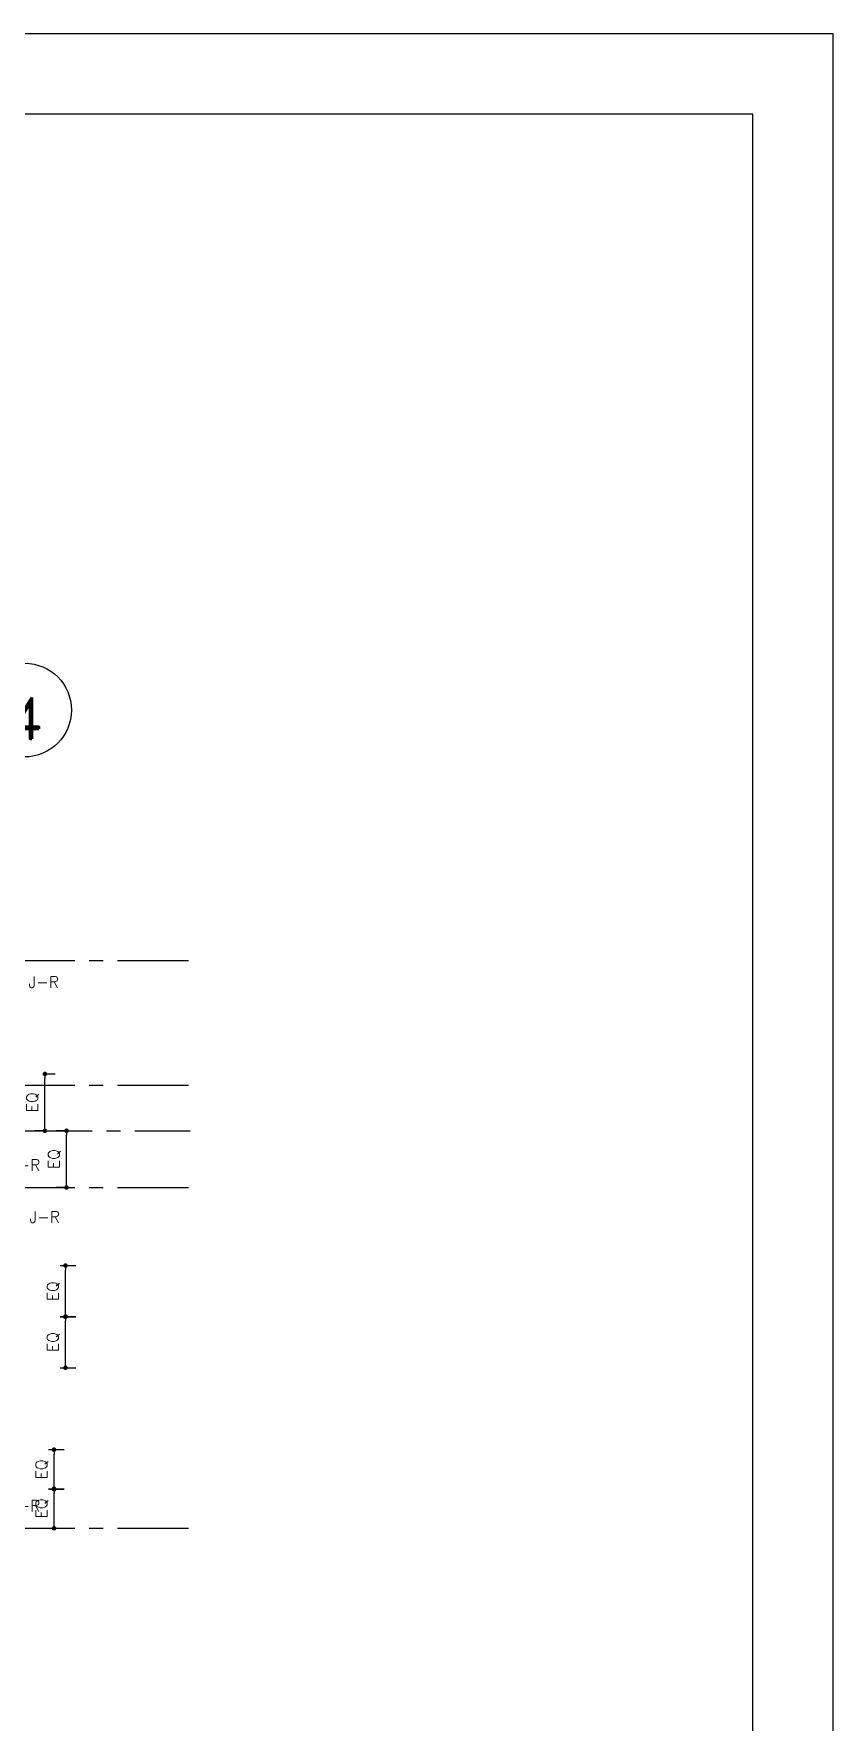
# Model space of a CAD drawing. Header units: inches. Extents: x 1387 to 2676, y -3554 to -2136.
# Drawn here: x 2649.78 to 2663.86, y -2581.77 to -2552.04 of the extents above; entities that cross this region are included whole.
import ezdxf
from ezdxf.enums import TextEntityAlignment as Align

# ---------------------------------------------------------------- set-up
doc = ezdxf.new("R2010")
doc.units = ezdxf.units.IN
doc.header["$MEASUREMENT"] = 0
for name, pattern in [('CENTER', [2, 1.25, -0.25, 0.25, -0.25]), ('DASHDOTX2', [2, 1, -0.5, 0, -0.5]), ('HIDDEN', [0.375, 0.25, -0.125])]:
    doc.linetypes.add(name, pattern=pattern)
for name, color, linetype in [('1', 1, 'Continuous'), ('3', 3, 'HIDDEN'), ('Ax', 1, 'DASHDOTX2'), ('AXE', 1, 'CENTER'), ('DIM', 8, 'Continuous'), ('lateral brace', 5, 'Continuous'), ('Layer4', 118, 'Continuous'), ('MEMBER TEXT', 7, 'Continuous'), ('Pich', 2, 'Continuous')]:
    doc.layers.add(name, color=color, linetype=linetype)
doc.styles.add('ROMAND', font='ROMAND.shx')
doc.styles.add('ROMANS', font='ROMANS')
doc.styles.add('ROMANT', font='romant')
doc.dimstyles.new('Copy of 1-100', dxfattribs={"dimtxt": 0.2, "dimasz": 0.08, "dimexe": 0.18, "dimexo": 0.0625, "dimgap": 0.09, "dimtad": 1, "dimdec": 0, "dimlfac": 1000, "dimdsep": 46, "dimtxsty": 'ROMANT', "dimblk": 'DOT', "dimcen": 0.09, "dimclrd": 1, "dimclre": 1, "dimclrt": 3, "dimadec": 0, "dimazin": 0, "dimtfac": 1, "dimtdec": 0, "dimtix": 1, "dimtofl": 0, "dimtmove": 2, "dimatfit": 3, "dimldrblk": 'DOT', "dimfxl": 1, "dimtolj": 1, "dimarcsym": 0})

# ---------------------------------------------------------------- blocks, each defined once
blk = doc.blocks.new('DOT')
at = {"layer": 'DIM', "color": 0, "linetype": 'ByBlock'}
blk.add_line((-0.5, 0), (-1, 0), dxfattribs=at)
at = {"layer": 'DIM', "color": 0, "linetype": 'ByBlock', "const_width": 0.5}
blk.add_lwpolyline([(-0.25, 0, 1), (0.25, 0, 1)], format="xyb", close=True, dxfattribs=at)
blk = doc.blocks.new('*D2356')
at = {"layer": 'Defpoints', "color": 0, "transparency": 16777216}
for p in [(2650.353, -2571.358), (2650.373, -2571.358), (2650.376, -2572.358)]:
    blk.add_point(p, dxfattribs=at)
at = {"layer": 'Pich', "color": 1, "lineweight": -2, "transparency": 16777216}
for p, q in [((2650.311, -2571.358), (2650.173, -2571.358)), ((2650.353, -2572.278), (2650.353, -2571.438)), ((2650.313, -2572.358), (2650.173, -2572.358))]:
    blk.add_line(p, q, dxfattribs=at)
at = {"layer": 'Pich', "color": 1, "lineweight": -2, "transparency": 16777216, "xscale": 0.08, "yscale": 0.08, "zscale": 0.08}
for p, rotation in [((2650.353, -2571.358), 90), ((2650.353, -2572.358), 270)]:
    blk.add_blockref('DOT', p, dxfattribs=dict(at, rotation=rotation))
at = {"layer": 'Pich', "color": 3, "transparency": 16777216, "insert": (2650.139, -2571.858), "char_height": 0.2, "attachment_point": 5, "rotation": 90, "style": 'ROMANT'}
blk.add_mtext('\\A1;EQ', dxfattribs=at)
blk = doc.blocks.new('_Dot')
at = {"layer": 'DIM', "color": 0, "lineweight": -2}
blk.add_line((-0.5, 0), (-1, 0), dxfattribs=at)
at = {"layer": 'DIM', "color": 0, "const_width": 0.5}
blk.add_lwpolyline([(-0.25, 0, 1), (0.25, 0, 1)], format="xyb", close=True, dxfattribs=at)
blk = doc.blocks.new('*D2357')
at = {"layer": 'Defpoints', "color": 0, "transparency": 16777216}
for p in [(2649.88, -2570.358), (2649.972, -2570.358), (2649.992, -2571.358)]:
    blk.add_point(p, dxfattribs=at)
at = {"layer": 'Pich', "color": 1, "lineweight": -2, "transparency": 16777216}
for p, q in [((2649.942, -2570.358), (2650.152, -2570.358)), ((2649.972, -2571.278), (2649.972, -2570.438)), ((2649.93, -2571.358), (2649.792, -2571.358))]:
    blk.add_line(p, q, dxfattribs=at)
at = {"layer": 'Pich', "color": 1, "lineweight": -2, "transparency": 16777216, "xscale": 0.08, "yscale": 0.08, "zscale": 0.08}
for p, rotation in [((2649.972, -2570.358), 90), ((2649.972, -2571.358), 270)]:
    blk.add_blockref('DOT', p, dxfattribs=dict(at, rotation=rotation))
at = {"layer": 'Pich', "color": 3, "transparency": 16777216, "insert": (2649.758, -2570.858), "char_height": 0.2, "attachment_point": 5, "rotation": 90, "style": 'ROMANT'}
blk.add_mtext('\\A1;EQ', dxfattribs=at)
blk = doc.blocks.new('*D2607')
at = {"color": 1, "lineweight": -2, "transparency": 16777216}
for p, q in [((2650.24, -2573.732), (2650.514, -2573.732)), ((2650.334, -2574.557), (2650.334, -2573.812)), ((2650.24, -2574.637), (2650.514, -2574.637))]:
    blk.add_line(p, q, dxfattribs=at)
at = {"layer": 'Defpoints', "color": 0, "transparency": 16777216}
for p in [(2650.178, -2573.732), (2650.334, -2573.732), (2650.178, -2574.637)]:
    blk.add_point(p, dxfattribs=at)
at = {"color": 1, "lineweight": -2, "transparency": 16777216, "xscale": 0.08, "yscale": 0.08, "zscale": 0.08}
for p, rotation in [((2650.334, -2573.732), 90), ((2650.334, -2574.637), 270)]:
    blk.add_blockref('DOT', p, dxfattribs=dict(at, rotation=rotation))
at = {"color": 3, "transparency": 16777216, "insert": (2650.12, -2574.185), "char_height": 0.2, "attachment_point": 5, "rotation": 90, "style": 'ROMANT'}
blk.add_mtext('\\A1;EQ', dxfattribs=at)
blk = doc.blocks.new('*D2606')
at = {"color": 1, "lineweight": -2, "transparency": 16777216}
for p, q in [((2650.24, -2574.628), (2650.514, -2574.628)), ((2650.334, -2575.452), (2650.334, -2574.708)), ((2650.24, -2575.532), (2650.514, -2575.532))]:
    blk.add_line(p, q, dxfattribs=at)
at = {"layer": 'Defpoints', "color": 0, "transparency": 16777216}
for p in [(2650.178, -2574.628), (2650.334, -2574.628), (2650.178, -2575.532)]:
    blk.add_point(p, dxfattribs=at)
at = {"color": 1, "lineweight": -2, "transparency": 16777216, "xscale": 0.08, "yscale": 0.08, "zscale": 0.08}
for p, rotation in [((2650.334, -2574.628), 90), ((2650.334, -2575.532), 270)]:
    blk.add_blockref('DOT', p, dxfattribs=dict(at, rotation=rotation))
at = {"color": 3, "transparency": 16777216, "insert": (2650.12, -2575.08), "char_height": 0.2, "attachment_point": 5, "rotation": 90, "style": 'ROMANT'}
blk.add_mtext('\\A1;EQ', dxfattribs=at)
blk = doc.blocks.new('*D2611')
at = {"color": 1, "lineweight": -2, "transparency": 16777216}
for p, q in [((2650.038, -2576.974), (2650.313, -2576.974)), ((2650.133, -2577.59), (2650.133, -2577.054)), ((2650.038, -2577.67), (2650.313, -2577.67))]:
    blk.add_line(p, q, dxfattribs=at)
at = {"layer": 'Defpoints', "color": 0, "transparency": 16777216}
for p in [(2649.976, -2576.974), (2650.133, -2576.974), (2649.976, -2577.67)]:
    blk.add_point(p, dxfattribs=at)
at = {"color": 1, "lineweight": -2, "transparency": 16777216, "xscale": 0.08, "yscale": 0.08, "zscale": 0.08}
for p, rotation in [((2650.133, -2576.974), 90), ((2650.133, -2577.67), 270)]:
    blk.add_blockref('DOT', p, dxfattribs=dict(at, rotation=rotation))
at = {"color": 3, "transparency": 16777216, "insert": (2649.919, -2577.322), "char_height": 0.2, "attachment_point": 5, "rotation": 90, "style": 'ROMANT'}
blk.add_mtext('\\A1;EQ', dxfattribs=at)
blk = doc.blocks.new('*D2610')
at = {"color": 1, "lineweight": -2, "transparency": 16777216}
for p, q in [((2650.038, -2577.661), (2650.313, -2577.661)), ((2650.133, -2578.278), (2650.133, -2577.741)), ((2650.038, -2578.358), (2650.313, -2578.358))]:
    blk.add_line(p, q, dxfattribs=at)
at = {"layer": 'Defpoints', "color": 0, "transparency": 16777216}
for p in [(2649.976, -2577.661), (2650.133, -2577.661), (2649.976, -2578.358)]:
    blk.add_point(p, dxfattribs=at)
at = {"color": 1, "lineweight": -2, "transparency": 16777216, "xscale": 0.08, "yscale": 0.08, "zscale": 0.08}
for p, rotation in [((2650.133, -2577.661), 90), ((2650.133, -2578.358), 270)]:
    blk.add_blockref('DOT', p, dxfattribs=dict(at, rotation=rotation))
at = {"color": 3, "transparency": 16777216, "insert": (2649.919, -2578.01), "char_height": 0.2, "attachment_point": 5, "rotation": 90, "style": 'ROMANT'}
blk.add_mtext('\\A1;EQ', dxfattribs=at)

msp = doc.modelspace()

# ---------------------------------------------------------------- linework, layer by layer
at = {"layer": '1'}
msp.add_lwpolyline([(2581.17125691, -2610.09014092), (2662.43960708, -2610.09014092), (2662.43960708, -2553.45714429), (2581.17125691, -2553.45714429)], close=True, dxfattribs=at)
at = {"layer": 'Ax', "linetype": 'Continuous', "ltscale": 0.5}
msp.add_circle((2649.61366529, -2563.95078089), 0.825, dxfattribs=at)
at = {"layer": 'AXE'}
for p, q in [((2629.2494451, -2568.3584064), (2652.52715755, -2568.3584064)), ((2629.2494451, -2570.55828668), (2652.52715755, -2570.55834533)), ((2627.55438706, -2571.35828668), (2652.52715755, -2571.35834533)), ((2629.2494451, -2572.35828668), (2652.52715755, -2572.35834533)), ((2629.2494451, -2578.35828668), (2652.52715755, -2578.35834533))]:
    msp.add_line(p, q, dxfattribs=at)
at = {"layer": 'DIM'}
msp.add_lwpolyline([(2579.755432, -2611.50596583), (2663.855432, -2611.50596583), (2663.855432, -2552.04131937), (2579.755432, -2552.04131937)], close=True, dxfattribs=at)
at = {"layer": 'lateral brace'}
msp.add_lwpolyline([(2579.755432, -2611.50596583), (2663.855432, -2611.50596583), (2663.855432, -2552.04131937), (2579.755432, -2552.04131937)], close=True, dxfattribs=at)
at = {"layer": 'Layer4'}
msp.add_lwpolyline([(2663.855432, -2552.04131937), (2579.755432, -2552.04131937), (2579.755432, -2611.50596583), (2663.855432, -2611.50596583)], close=True, dxfattribs=at)

# ---------------------------------------------------------------- texts
at = {"layer": '3', "color": 3, "style": 'ROMAND'}
msp.add_text('4', height=0.7299072, dxfattribs=at).set_placement((2649.61604093, -2564.09118364, 0.00000001), align=Align.MIDDLE_CENTER)
at = {"layer": 'MEMBER TEXT', "color": 3, "ltscale": 2, "style": 'ROMANS'}
for p in [(2649.95067331, -2568.74059097), (2649.62135043, -2571.96248546), (2649.96846843, -2572.87727572), (2649.62137888, -2577.96248546)]:
    msp.add_text('J-R', height=0.2, dxfattribs=at).set_placement(p, align=Align.MIDDLE)

# ---------------------------------------------------------------- dimensions: what is measured, and where the dimension line sits
for base, p1, p2, picture, middle in [((2650.33416874, -2573.7323252), (2650.17755475, -2574.63677254), (2650.17755702, -2573.7323252), '*D2607', (2650.12035921, -2574.18454887)), ((2650.33416648, -2574.62787885), (2650.17755249, -2575.53232619), (2650.17755477, -2574.62787885), '*D2606', (2650.12035696, -2575.08010252)), ((2650.1325848, -2576.97351124), (2649.97597081, -2577.67032012), (2649.97597309, -2576.97351124), '*D2611', (2649.91877528, -2577.32191568)), ((2650.13258255, -2577.66142643), (2649.97596908, -2578.35832928), (2649.97597083, -2577.66142643), '*D2610', (2649.91877302, -2578.00987786))]:
    dim = msp.add_linear_dim(base=base, p1=p1, p2=p2, angle=90, text='EQ', dimstyle='Copy of 1-100')
    dim.commit()
    dim.dimension.update_dxf_attribs({"geometry": picture, "text_midpoint": middle})
at = {"layer": 'Pich'}
for base, p1, p2, picture, middle in [((2649.97164209, -2570.3584064), (2649.99219415, -2571.3584064), (2649.8795496, -2570.3584064), '*D2357', (2649.75783257, -2570.8584064)), ((2650.35287065, -2571.3584064), (2650.37572701, -2572.3584064), (2650.37342271, -2571.3584064), '*D2356', (2650.13906113, -2571.8584064))]:
    dim = msp.add_linear_dim(base=base, p1=p1, p2=p2, angle=90, text='EQ', dimstyle='Copy of 1-100', dxfattribs=at)
    dim.commit()
    dim.dimension.update_dxf_attribs({"geometry": picture, "text_midpoint": middle})

doc.saveas('drawing.dxf')
